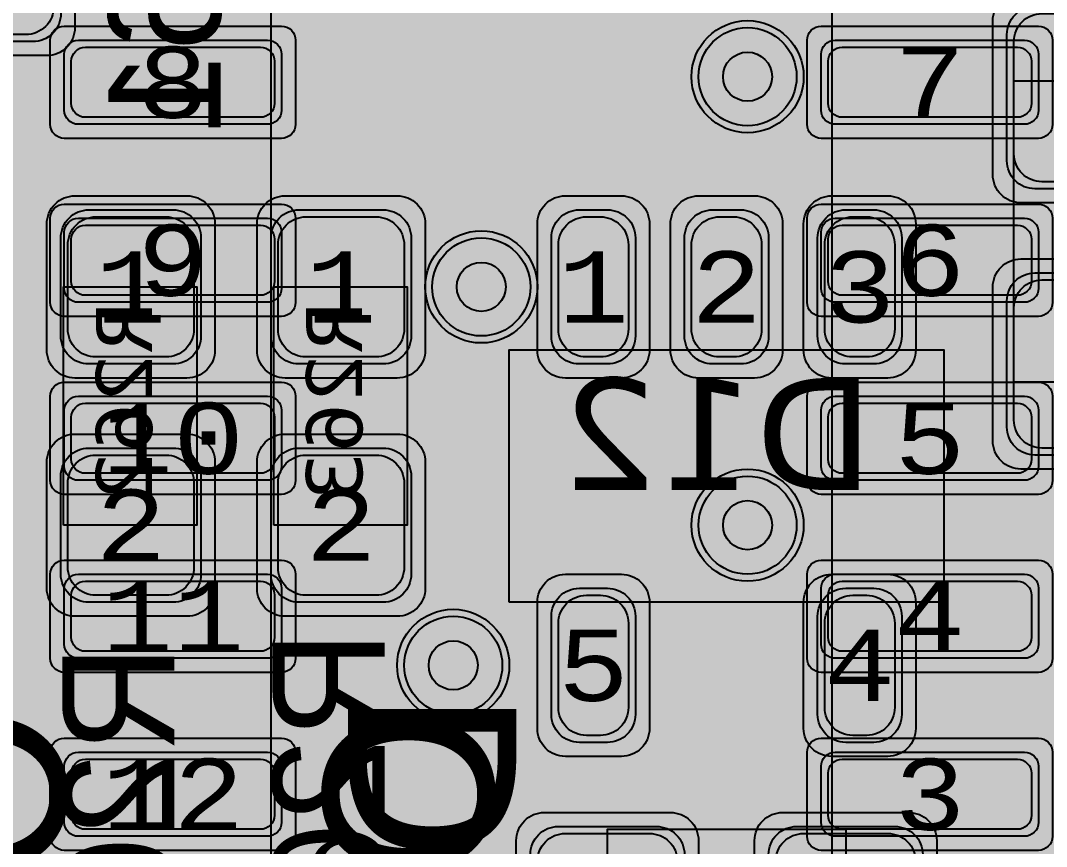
# Model space of a CAD drawing. Extents: x -28 to 199, y -61 to 255.
# Drawn here: x 132.71 to 140.03, y 80.61 to 86.5 of the extents above; entities that cross this region are included whole.
import ezdxf
from ezdxf.enums import TextEntityAlignment as Align

# ---------------------------------------------------------------- set-up
doc = ezdxf.new("R2010")
doc.units = 0
doc.header["$MEASUREMENT"] = 0
for name, color, linetype in [('ASSEMBLY_OUTLINES_BTM', 191, 'CONTINUOUS'), ('ASSEMBLY_OUTLINES_TOP', 102, 'CONTINUOUS'), ('ASSEMBLY_PART_NUMBERS_BTM', 191, 'CONTINUOUS'), ('ASSEMBLY_PART_NUMBERS_TOP', 102, 'CONTINUOUS'), ('ASSEMBLY_REF_DES_BTM', 191, 'CONTINUOUS'), ('ASSEMBLY_REF_DES_TOP', 102, 'CONTINUOUS'), ('DRILL_DRAWING', 21, 'CONTINUOUS'), ('GENERATED_SILKSCREEN_BTM', 255, 'CONTINUOUS'), ('GENERATED_SILKSCREEN_TOP', 140, 'CONTINUOUS'), ('PART_PADS_SMD_BTM', 10, 'CONTINUOUS'), ('PART_PADS_SMD_TOP', 150, 'CONTINUOUS'), ('PIN_NUMBERS_BTM', 8, 'CONTINUOUS'), ('PIN_NUMBERS_TOP', 8, 'CONTINUOUS'), ('PLACEMENT_OUTLINES_BTM', 222, 'CONTINUOUS'), ('PLACEMENT_OUTLINES_TOP', 130, 'CONTINUOUS'), ('PLANE_SHAPES_LAYER_2', 230, 'CONTINUOUS'), ('PLANE_SHAPES_LAYER_3', 81, 'CONTINUOUS'), ('SILKSCREEN_OUTLINES_BTM', 211, 'CONTINUOUS'), ('SILKSCREEN_OUTLINES_TOP', 150, 'CONTINUOUS'), ('SILKSCREEN_REF_DES_BTM', 211, 'CONTINUOUS'), ('SOLDERMASK_PADS_BTM', 12, 'CONTINUOUS'), ('SOLDERMASK_PADS_TOP', 180, 'CONTINUOUS'), ('SOLDERPASTE_PADS_BTM', 12, 'CONTINUOUS'), ('SOLDERPASTE_PADS_TOP', 180, 'CONTINUOUS'), ('TRACES_LAYER_3', 81, 'CONTINUOUS'), ('TRACES_LAYER_BOTTOM', 10, 'CONTINUOUS'), ('TRACES_LAYER_TOP', 150, 'CONTINUOUS'), ('VIA_HOLES_LAYER_2', 30, 'CONTINUOUS'), ('VIA_HOLES_LAYER_3', 30, 'CONTINUOUS'), ('VIA_HOLES_LAYER_BOTTOM', 30, 'CONTINUOUS'), ('VIA_HOLES_LAYER_TOP', 30, 'CONTINUOUS'), ('VIA_PADS_LAYER_2', 230, 'CONTINUOUS'), ('VIA_PADS_LAYER_3', 81, 'CONTINUOUS'), ('VIA_PADS_LAYER_BOTTOM', 10, 'CONTINUOUS'), ('VIA_PADS_LAYER_TOP', 150, 'CONTINUOUS')]:
    doc.layers.add(name, color=color, linetype=linetype)
doc.styles.add('COURIER_NEW', font='COUR.TTF')
doc.styles.add('VERDANA', font='verdana.TTF')
doc.styles.add('VERIBEST_GERBER_0', font='txt')

msp = doc.modelspace()

# ---------------------------------------------------------------- hatches: boundary and pattern name
at = {"layer": 'PLANE_SHAPES_LAYER_2'}
h = msp.add_hatch(color=256, dxfattribs=at)
h.paths.add_polyline_path([(169.5, 129.25), (149.5, 129.25), (142.25, 122), (142.25, 90.5), (147.5, 90.5), (147.5, 80), (154, 80), (154, 69.25), (131.75, 69.25), (131.75, 73.25), (121.25, 73.25), (121.25, 81), (110.5, 81), (110.5, 125.75), (106.5, 125.75), (106.5, 128.75), (93.5, 128.75), (93.5, 120.25), (91.75, 120.25), (91.75, 121.5), (80, 121.5), (80, 118.25), (73.25, 118.25), (73.25, 124.5), (67.5, 124.5), (67.5, 128), (57.75, 128), (57.75, 120.25), (55.25, 120.25), (55.25, 121.5), (47.5, 121.5), (47.5, 119), (35, 119), (35, 134.75), (32.75, 134.75), (32.75, 159.75), (29.25, 159.75), (29.25, 175.25), (22.5, 175.25), (22.5, 195.25), (17.25, 195.25), (17.25, 198), (22.5, 198), (22.5, 216.5), (40.25, 216.5), (40.25, 235.5), (54.5, 235.5), (54.5, 254), (87.25, 254), (87.25, 236.25), (86.25, 236.25), (86.25, 228.75), (81, 228.75), (81, 218.75), (95.25, 218.75), (95.25, 194.5), (87, 194.5), (87, 172), (131.1, 172), (131.1, 208.75), (115.5, 208.75), (115.5, 213.75), (106.75, 213.75), (106.75, 218.75), (110.25, 222.25), (110.25, 226.25), (142.5, 226.25), (142.5, 221.5), (160.5, 221.5), (160.5, 240.75), (169.5, 240.75)])
h.paths.add_polyline_path([(35.5, 149.5), (41.75, 149.5), (41.75, 152), (39.25, 152), (39.25, 154), (37.75, 154), (37.75, 152), (35.5, 152)], flags=16)
h.paths.add_polyline_path([(37.5, 125.75), (37.5, 128.75), (42.75, 128.75), (42.75, 125.75)], flags=16)
h.paths.add_polyline_path([(52, 127.75), (52, 130.75), (54.25, 130.75), (54.25, 127.75)], flags=16)
h.paths.add_polyline_path([(50.75, 219.5), (50.75, 226.5), (71.75, 226.5), (71.75, 219.5)], flags=16)
h.paths.add_polyline_path([(66.5, 150.75), (66.5, 177.5), (72.25, 177.5), (72.25, 150.75)], flags=16)
h.paths.add_polyline_path([(47.25, 185.25), (73, 185.25), (73, 188.25), (70.25, 188.25), (70.25, 191), (47.25, 191)], flags=16)
h.paths.add_polyline_path([(84.5, 208), (84.5, 212.75), (85, 212.75), (85, 208)], flags=16)
h.paths.add_polyline_path([(61.5, 137.25), (87.75, 137.25), (87.75, 140.5), (84.75, 140.5), (84.75, 143), (61.5, 143)], flags=16)
h.paths.add_polyline_path([(88.75, 127), (88.75, 130), (91, 130), (91, 127)], flags=16)
h.paths.add_polyline_path([(85.5, 130.25), (85.5, 132.5), (91, 132.5), (91, 130.25)], flags=16)
h.paths.add_polyline_path([(108.75, 142.25), (135.75, 142.25), (135.75, 145.75), (132.25, 145.75), (132.25, 149), (108.75, 149)], flags=16)
h.paths.add_polyline_path([(114.25, 126.75), (140.75, 126.75), (140.75, 129.75), (137.25, 129.75), (137.25, 133), (114.25, 133)], flags=16)
h.paths.add_polyline_path([(155.25, 180.25), (166.25, 180.25), (166.25, 186.25), (152.25, 186.25), (152.25, 183), (155.25, 183)], flags=16)
at = {"layer": 'PLANE_SHAPES_LAYER_3'}
h = msp.add_hatch(color=256, dxfattribs=at)
h.paths.add_polyline_path([(169.5, 129.25), (149.5, 129.25), (142.25, 122), (142.25, 90.5), (147.5, 90.5), (147.5, 80), (154, 80), (154, 69.25), (131.75, 69.25), (131.75, 73.25), (121.25, 73.25), (121.25, 81), (110.5, 81), (110.5, 125.75), (106.5, 125.75), (106.5, 128.75), (93.5, 128.75), (93.5, 120.25), (91.75, 120.25), (91.75, 121.5), (80, 121.5), (80, 118.25), (73.25, 118.25), (73.25, 124.5), (67.5, 124.5), (67.5, 127.75), (58.25, 127.75), (58.25, 130.25), (88.75, 130.25), (88.75, 127), (91, 127), (91, 132.5), (55, 132.5), (55, 131.25), (52, 131.25), (52, 127.75), (55, 127.75), (55, 127.25), (57.75, 127.25), (57.75, 120.25), (55.25, 120.25), (55.25, 121.5), (47.5, 121.5), (47.5, 119), (35, 119), (35, 134.75), (32.75, 134.75), (32.75, 159.75), (29.25, 159.75), (29.25, 175.25), (22.5, 175.25), (22.5, 195.25), (17.25, 195.25), (17.25, 198), (22.5, 198), (22.5, 216.5), (40.25, 216.5), (40.25, 235.5), (54.5, 235.5), (54.5, 254), (87.25, 254), (87.25, 236.25), (86.25, 236.25), (86.25, 228.75), (81, 228.75), (81, 218.75), (95.25, 218.75), (95.25, 194.5), (87, 194.5), (87, 172), (131.1, 172), (131.1, 208.75), (115.5, 208.75), (115.5, 213.75), (106.75, 213.75), (106.75, 218.75), (110.25, 222.25), (110.25, 226.25), (142.5, 226.25), (142.5, 221.5), (160.5, 221.5), (160.5, 240.75), (169.5, 240.75)])
h.paths.add_polyline_path([(35.5, 149.5), (41.75, 149.5), (41.75, 152), (39.25, 152), (39.25, 154), (37.75, 154), (37.75, 152), (35.5, 152)], flags=16)
h.paths.add_polyline_path([(37.5, 125.75), (37.5, 128.75), (42.75, 128.75), (42.75, 125.75)], flags=16)
h.paths.add_polyline_path([(50.75, 219.5), (50.75, 226.5), (71.75, 226.5), (71.75, 219.5)], flags=16)
h.paths.add_polyline_path([(66.5, 150.75), (66.5, 177.5), (72.25, 177.5), (72.25, 150.75)], flags=16)
h.paths.add_polyline_path([(47.25, 185.25), (73, 185.25), (73, 188.25), (70.25, 188.25), (70.25, 191), (47.25, 191)], flags=16)
h.paths.add_polyline_path([(84.5, 208), (84.5, 212.75), (85, 212.75), (85, 208)], flags=16)
h.paths.add_polyline_path([(61.5, 137.25), (87.75, 137.25), (87.75, 140.5), (84.75, 140.5), (84.75, 143), (61.5, 143)], flags=16)
h.paths.add_polyline_path([(108.75, 142.25), (135.75, 142.25), (135.75, 145.75), (132.25, 145.75), (132.25, 149), (108.75, 149)], flags=16)
h.paths.add_polyline_path([(114.25, 126.75), (140.75, 126.75), (140.75, 129.75), (137.25, 129.75), (137.25, 133), (114.25, 133)], flags=16)
h.paths.add_polyline_path([(155.25, 180.25), (166.25, 180.25), (166.25, 186.25), (152.25, 186.25), (152.25, 183), (155.25, 183)], flags=16)
at = {"layer": 'VIA_HOLES_LAYER_2'}
h = msp.add_hatch(color=256, dxfattribs=at)
edge = h.paths.add_edge_path()
edge.add_arc((137.9, 86.1), 0.175, 0, 360)
h = msp.add_hatch(color=256, dxfattribs=at)
edge = h.paths.add_edge_path()
edge.add_arc((136, 84.6), 0.175, 0, 360)
h = msp.add_hatch(color=256, dxfattribs=at)
edge = h.paths.add_edge_path()
edge.add_arc((137.9, 82.9), 0.175, 0, 360)
h = msp.add_hatch(color=256, dxfattribs=at)
edge = h.paths.add_edge_path()
edge.add_arc((135.8, 81.9), 0.175, 0, 360)
at = {"layer": 'VIA_HOLES_LAYER_3'}
h = msp.add_hatch(color=256, dxfattribs=at)
edge = h.paths.add_edge_path()
edge.add_arc((137.9, 86.1), 0.175, 0, 360)
h = msp.add_hatch(color=256, dxfattribs=at)
edge = h.paths.add_edge_path()
edge.add_arc((136, 84.6), 0.175, 0, 360)
h = msp.add_hatch(color=256, dxfattribs=at)
edge = h.paths.add_edge_path()
edge.add_arc((137.9, 82.9), 0.175, 0, 360)
h = msp.add_hatch(color=256, dxfattribs=at)
edge = h.paths.add_edge_path()
edge.add_arc((135.8, 81.9), 0.175, 0, 360)
at = {"layer": 'VIA_HOLES_LAYER_BOTTOM'}
h = msp.add_hatch(color=256, dxfattribs=at)
edge = h.paths.add_edge_path()
edge.add_arc((137.9, 86.1), 0.175, 0, 360)
h = msp.add_hatch(color=256, dxfattribs=at)
edge = h.paths.add_edge_path()
edge.add_arc((136, 84.6), 0.175, 0, 360)
h = msp.add_hatch(color=256, dxfattribs=at)
edge = h.paths.add_edge_path()
edge.add_arc((137.9, 82.9), 0.175, 0, 360)
h = msp.add_hatch(color=256, dxfattribs=at)
edge = h.paths.add_edge_path()
edge.add_arc((135.8, 81.9), 0.175, 0, 360)
at = {"layer": 'VIA_HOLES_LAYER_TOP'}
h = msp.add_hatch(color=256, dxfattribs=at)
edge = h.paths.add_edge_path()
edge.add_arc((137.9, 86.1), 0.175, 0, 360)
h = msp.add_hatch(color=256, dxfattribs=at)
edge = h.paths.add_edge_path()
edge.add_arc((136, 84.6), 0.175, 0, 360)
h = msp.add_hatch(color=256, dxfattribs=at)
edge = h.paths.add_edge_path()
edge.add_arc((137.9, 82.9), 0.175, 0, 360)
h = msp.add_hatch(color=256, dxfattribs=at)
edge = h.paths.add_edge_path()
edge.add_arc((135.8, 81.9), 0.175, 0, 360)

# ---------------------------------------------------------------- linework, layer by layer
at = {"layer": 'ASSEMBLY_OUTLINES_BTM'}
for points in [[(139.8, 83.92), (139.8, 86.07), (141.2, 86.07), (141.2, 83.92)], [(133.02, 82.9), (133.02, 84.6), (133.97, 84.6), (133.97, 82.9)], [(134.52, 82.9), (134.52, 84.6), (135.47, 84.6), (135.47, 82.9)], [(136.9, 79.78), (136.9, 80.73), (138.6, 80.73), (138.6, 79.78)]]:
    msp.add_lwpolyline(points, close=True, dxfattribs=at)
at = {"layer": 'ASSEMBLY_OUTLINES_BTM', "const_width": 0.1}
msp.add_lwpolyline([(136.2, 82.35), (136.2, 84.15), (139.3, 84.15), (139.3, 82.35)], close=True, dxfattribs=at)
at = {"layer": 'ASSEMBLY_OUTLINES_TOP', "const_width": 0.2}
msp.add_lwpolyline([(134.5, 77.875), (134.5, 86.625), (138.5, 86.625), (138.5, 77.875)], close=True, dxfattribs=at)
at = {"layer": 'GENERATED_SILKSCREEN_BTM', "const_width": 0.15}
for points in [[(133.7992, 86.7532), (134.0032, 86.7532), (134.104, 86.63), (134.104, 86.3716), (134.0032, 86.2468), (133.7992, 86.2468), (133.6976, 86.3716), (133.6976, 86.63), (133.7992, 86.7532)], [(133.3368, 86.6348), (133.3368, 86.3652), (133.3376, 86.362), (133.3376, 86.3612), (133.3384, 86.3604), (133.3392, 86.358), (133.34, 86.3548)], [(133.34, 86.3548), (133.4496, 86.2204), (133.4536, 86.2164), (133.46, 86.2156), (133.464, 86.2164), (133.4688, 86.218), (133.472, 86.2204), (133.4752, 86.2244), (133.4776, 86.2284), (133.4784, 86.2324), (133.4784, 86.2364), (133.476, 86.2396), (133.3696, 86.3708), (133.3696, 86.63)], [(133.6656, 86.6348), (133.6656, 86.3652), (133.6664, 86.362), (133.6672, 86.3612), (133.6672, 86.3604), (133.668, 86.358), (133.6688, 86.3548), (133.7776, 86.2204), (133.78, 86.2196), (133.7808, 86.218), (133.7816, 86.2172), (133.7832, 86.2172), (133.7888, 86.2156), (133.7912, 86.2148), (134.0112, 86.2148), (134.0152, 86.2156), (134.0184, 86.2172), (134.0216, 86.218), (134.024, 86.2204), (134.1336, 86.3548), (134.1352, 86.3588), (134.136, 86.3596), (134.136, 86.3612), (134.1368, 86.3628), (134.1368, 86.3636), (134.1368, 86.3652), (134.1368, 86.6348)], [(134.104, 85.9148), (134.1056, 85.9212), (134.1088, 85.9244), (134.1144, 85.9268), (134.1208, 85.9276), (134.1264, 85.9268), (134.132, 85.9244), (134.136, 85.9212), (134.1368, 85.9148), (134.1368, 85.6028), (134.136, 85.5972), (134.132, 85.5924), (134.1264, 85.59), (134.1208, 85.5892), (134.1144, 85.59), (134.1088, 85.5924), (134.1056, 85.5972), (134.104, 85.6028), (134.104, 85.7436), (133.3528, 85.7436), (133.3472, 85.7444), (133.3432, 85.7468), (133.3408, 85.7508), (133.34, 85.7564), (133.3392, 85.7604), (133.3392, 85.7644), (133.3408, 85.7676), (133.344, 85.7708), (133.5632, 85.9268), (133.5688, 85.9292), (133.5744, 85.9292), (133.5792, 85.9268), (133.5832, 85.9228), (133.5864, 85.918), (133.588, 85.9124), (133.588, 85.9092), (133.5864, 85.9068), (133.5848, 85.9044), (133.5824, 85.9028), (133.4032, 85.7748), (134.104, 85.7748), (134.104, 85.9148)], [(134.8108, 81.4756), (134.8092, 81.4732), (134.8052, 81.4724), (134.8012, 81.47), (134.7972, 81.47), (134.6324, 81.47), (134.6284, 81.47), (134.626, 81.4724), (134.6236, 81.4724), (134.6228, 81.4732), (134.622, 81.474), (134.6196, 81.4756), (134.51, 81.6116), (134.5084, 81.6156), (134.5076, 81.618), (134.5068, 81.622), (134.5068, 82.0252), (134.5084, 82.0324), (134.5124, 82.0364), (134.5172, 82.0412), (134.5228, 82.0428), (135.2908, 82.0428), (135.2972, 82.0412), (135.3012, 82.0372), (135.3036, 82.0324), (135.3044, 82.0268), (135.3036, 82.0204), (135.3012, 82.0148), (135.2972, 82.0108), (135.2908, 82.0092), (134.9228, 82.0092), (134.9228, 81.6332), (135.2956, 81.502), (135.3012, 81.4988), (135.3044, 81.4932), (135.3052, 81.4868), (135.3036, 81.482), (135.3012, 81.4772), (135.2964, 81.4732), (135.2916, 81.4708), (135.2852, 81.4724), (134.9124, 81.6036), (134.8108, 81.4756)], [(134.5396, 82.0092), (134.5396, 81.626), (134.6404, 81.502), (134.7892, 81.502), (134.8908, 81.626), (134.8908, 82.0092), (134.5396, 82.0092)], [(140.1996, 82.0344), (140.09, 81.9), (140.0892, 81.8976), (140.0884, 81.8952), (140.0876, 81.8944), (140.0868, 81.8912), (140.0868, 81.6216), (140.0876, 81.6176), (140.0884, 81.616), (140.0892, 81.6136), (140.09, 81.6112), (140.1996, 81.476)], [(133.3108, 81.3756), (133.3092, 81.3732), (133.3052, 81.3724), (133.3012, 81.37), (133.2972, 81.37), (133.1324, 81.37), (133.1284, 81.37), (133.126, 81.3724), (133.1236, 81.3724), (133.1228, 81.3732), (133.122, 81.374), (133.1196, 81.3756), (133.01, 81.5116), (133.0084, 81.5156), (133.0076, 81.518), (133.0068, 81.522), (133.0068, 81.9252), (133.0084, 81.9324), (133.0124, 81.9364), (133.0172, 81.9412), (133.0228, 81.9428), (133.7908, 81.9428), (133.7972, 81.9412), (133.8012, 81.9372), (133.8036, 81.9324), (133.8044, 81.9268), (133.8036, 81.9204), (133.8012, 81.9148), (133.7972, 81.9108), (133.7908, 81.9092), (133.4228, 81.9092), (133.4228, 81.5332), (133.7956, 81.402), (133.8012, 81.3988), (133.8044, 81.3932), (133.8052, 81.3868), (133.8036, 81.382), (133.8012, 81.3772), (133.7964, 81.3732), (133.7916, 81.3708), (133.7852, 81.3724), (133.4124, 81.5036), (133.3108, 81.3756)], [(133.0396, 81.9092), (133.0396, 81.526), (133.1404, 81.402), (133.2892, 81.402), (133.3908, 81.526), (133.3908, 81.9092), (133.0396, 81.9092)], [(134.51, 80.8548), (134.6196, 80.7204), (134.6236, 80.718), (134.6268, 80.7172), (134.6292, 80.7156), (134.6324, 80.7148), (134.742, 80.7148), (134.7444, 80.7156), (134.75, 80.7172), (134.754, 80.718), (134.7556, 80.7204), (135.1884, 81.2532), (135.274, 81.2532), (135.274, 80.7308), (135.2756, 80.7252), (135.2788, 80.7204), (135.2844, 80.718), (135.2908, 80.7172), (135.2964, 80.718), (135.302, 80.7204), (135.3052, 80.7252), (135.3068, 80.7308), (135.3068, 81.27), (135.3052, 81.2764), (135.3012, 81.2804), (135.2972, 81.2844), (135.2908, 81.286), (135.1812, 81.286), (135.1788, 81.2852), (135.1732, 81.2836), (135.1708, 81.282), (135.1692, 81.2804), (135.1676, 81.2788), (134.734, 80.7468), (134.6404, 80.7468), (134.5396, 80.8716), (134.5396, 81.13), (134.646, 81.2604), (134.6476, 81.266), (134.6468, 81.2708), (134.6444, 81.2764), (134.6396, 81.2796), (134.6348, 81.2828), (134.6292, 81.2836), (134.6236, 81.2828), (134.6196, 81.2788), (134.51, 81.1444), (134.5092, 81.1412), (134.5084, 81.1388), (134.5076, 81.138), (134.5068, 81.1348), (134.5068, 80.8652), (134.5076, 80.862), (134.5076, 80.8612), (134.5084, 80.8604), (134.5092, 80.858), (134.51, 80.8548)], [(133.01, 80.7548), (133.1196, 80.6204), (133.1236, 80.618), (133.1268, 80.6172), (133.1292, 80.6156), (133.1324, 80.6148), (133.242, 80.6148), (133.2444, 80.6156), (133.25, 80.6172), (133.254, 80.618), (133.2556, 80.6204), (133.6884, 81.1532), (133.774, 81.1532), (133.774, 80.6308), (133.7756, 80.6252), (133.7788, 80.6204), (133.7844, 80.618), (133.7908, 80.6172), (133.7964, 80.618), (133.802, 80.6204), (133.8052, 80.6252), (133.8068, 80.6308), (133.8068, 81.17), (133.8052, 81.1764), (133.8012, 81.1804), (133.7972, 81.1844), (133.7908, 81.186), (133.6812, 81.186), (133.6788, 81.1852), (133.6732, 81.1836), (133.6708, 81.182), (133.6692, 81.1804), (133.6676, 81.1788), (133.234, 80.6468), (133.1404, 80.6468), (133.0396, 80.7716), (133.0396, 81.03), (133.146, 81.1604), (133.1476, 81.166), (133.1468, 81.1708), (133.1444, 81.1764), (133.1396, 81.1796), (133.1348, 81.1828), (133.1292, 81.1836), (133.1236, 81.1828), (133.1196, 81.1788), (133.01, 81.0444), (133.0092, 81.0412), (133.0084, 81.0388), (133.0076, 81.038), (133.0068, 81.0348), (133.0068, 80.7652), (133.0076, 80.762), (133.0076, 80.7612), (133.0084, 80.7604), (133.0092, 80.758), (133.01, 80.7548)], [(140.854, 81.0008), (140.1028, 81.0008), (140.0972, 81.0016), (140.0932, 81.004), (140.0908, 81.008), (140.09, 81.0136), (140.0892, 81.0176), (140.0892, 81.0216), (140.0908, 81.0248), (140.094, 81.028), (140.3132, 81.184)], [(140.3324, 81.16), (140.1532, 81.032), (140.854, 81.032)]]:
    msp.add_lwpolyline(points, dxfattribs=at)
for points in [[(139.800005, 84.730492, 1.10969e-05), (139.799995, 84.730485), (139.799995, 85.269515, 1.10969e-05), (139.800005, 85.269508), (139.800005, 84.730492)], [(136.443828, 84.149995), (136.200005, 84.149995), (136.200005, 82.350005), (136.443828, 82.350005, 9.7912e-06), (136.443824, 82.349995), (136.2, 82.349995, -0.4142135624), (136.199995, 82.35), (136.199995, 84.15, -0.4142135624), (136.2, 84.150005), (136.443824, 84.150005, 9.7912e-06), (136.443828, 84.149995)], [(137.393828, 84.149995), (137.156172, 84.149995, 9.7912e-06), (137.156176, 84.150005), (137.393824, 84.150005, 9.7912e-06), (137.393828, 84.149995)], [(138.343828, 84.149995), (138.106172, 84.149995, 9.7912e-06), (138.106176, 84.150005), (138.343824, 84.150005, 9.7912e-06), (138.343828, 84.149995)], [(139.300005, 82.35, -0.4142135624), (139.3, 82.349995), (139.056176, 82.349995, 9.7912e-06), (139.056172, 82.350005), (139.299995, 82.350005), (139.299995, 84.149995), (139.056172, 84.149995, 9.7912e-06), (139.056176, 84.150005), (139.3, 84.150005, -0.4142135624), (139.300005, 84.15), (139.300005, 82.35)], [(133.020005, 83.457911, 1.22306e-05), (133.019995, 83.457902), (133.019995, 84.042098, 1.22306e-05), (133.020005, 84.042089), (133.020005, 83.457911)], [(133.970005, 83.466156, 1.1642e-05), (133.969995, 83.466164), (133.969995, 84.033836, 1.1642e-05), (133.970005, 84.033844), (133.970005, 83.466156)], [(134.520005, 83.457911, 1.22306e-05), (134.519995, 83.457902), (134.519995, 84.042098, 1.22306e-05), (134.520005, 84.042089), (134.520005, 83.457911)], [(135.470005, 83.466156, 1.1642e-05), (135.469995, 83.466164), (135.469995, 84.033836, 1.1642e-05), (135.470005, 84.033844), (135.470005, 83.466156)], [(138.343828, 82.350005, 9.7912e-06), (138.343824, 82.349995), (137.156176, 82.349995, 9.7912e-06), (137.156172, 82.350005), (138.343828, 82.350005)], [(138.042098, 80.730005, 1.22306e-05), (138.042089, 80.729995), (137.457911, 80.729995, 1.22306e-05), (137.457902, 80.730005), (138.042098, 80.730005)]]:
    msp.add_lwpolyline(points, format="xyb", dxfattribs=at)
at = {"layer": 'GENERATED_SILKSCREEN_TOP', "const_width": 0.15}
for points in [[(134.500009, 86.624995), (134.500005, 86.624995), (134.500005, 86.433204, 1.45686e-05), (134.499995, 86.433206), (134.499995, 86.625, -0.1119910928), (134.499996, 86.625002, 8.6852e-06), (134.500009, 86.624995)], [(138.500005, 86.433206, 1.45686e-05), (138.499995, 86.433204), (138.499995, 86.624995), (134.899991, 86.624995, 1.21125e-05), (134.900009, 86.625005), (138.5, 86.625005, -0.4142135624), (138.500005, 86.625), (138.500005, 86.433206)], [(134.500005, 85.163204, 1.45686e-05), (134.499995, 85.163206), (134.499995, 85.686794, 1.45686e-05), (134.500005, 85.686796), (134.500005, 85.163204)], [(138.500005, 85.163206, 1.45686e-05), (138.499995, 85.163204), (138.499995, 85.686796, 1.45686e-05), (138.500005, 85.686794), (138.500005, 85.163206)], [(134.500005, 83.893204, 1.45686e-05), (134.499995, 83.893206), (134.499995, 84.416794, 1.45686e-05), (134.500005, 84.416796), (134.500005, 83.893204)], [(138.500005, 83.893206, 1.45686e-05), (138.499995, 83.893204), (138.499995, 84.416796, 1.45686e-05), (138.500005, 84.416794), (138.500005, 83.893206)], [(134.500005, 82.623204, 1.45686e-05), (134.499995, 82.623206), (134.499995, 83.146794, 1.45686e-05), (134.500005, 83.146796), (134.500005, 82.623204)], [(138.500005, 82.623206, 1.45686e-05), (138.499995, 82.623204), (138.499995, 83.146796, 1.45686e-05), (138.500005, 83.146794), (138.500005, 82.623206)], [(134.500005, 81.353204, 1.45686e-05), (134.499995, 81.353206), (134.499995, 81.876794, 1.45686e-05), (134.500005, 81.876796), (134.500005, 81.353204)], [(138.500005, 81.353206, 1.45686e-05), (138.499995, 81.353204), (138.499995, 81.876796, 1.45686e-05), (138.500005, 81.876794), (138.500005, 81.353206)], [(134.500005, 80.083204, 1.45686e-05), (134.499995, 80.083206), (134.499995, 80.606794, 1.45686e-05), (134.500005, 80.606796), (134.500005, 80.083204)], [(138.500005, 80.083206, 1.45686e-05), (138.499995, 80.083204), (138.499995, 80.606796, 1.45686e-05), (138.500005, 80.606794), (138.500005, 80.083206)]]:
    msp.add_lwpolyline(points, format="xyb", dxfattribs=at)
at = {"layer": 'PART_PADS_SMD_BTM'}
for points in [[(132.2, 86.35, -0.4142135624), (132, 86.55), (132, 87.25, -0.4142135624), (132.2, 87.45), (132.8, 87.45, -0.4142135624), (133, 87.25), (133, 86.55, -0.4142135624), (132.8, 86.35)], [(139.75, 86.4, -0.4142135624), (139.95, 86.6), (141.05, 86.6, -0.4142135624), (141.25, 86.4), (141.25, 85.5, -0.4142135624), (141.05, 85.3), (139.95, 85.3, -0.4142135624), (139.75, 85.5)], [(133.8, 85.15, -0.4142135624), (134, 84.95), (134, 84.25, -0.4142135624), (133.8, 84.05), (133.2, 84.05, -0.4142135624), (133, 84.25), (133, 84.95, -0.4142135624), (133.2, 85.15)], [(135.3, 85.15, -0.4142135624), (135.5, 84.95), (135.5, 84.25, -0.4142135624), (135.3, 84.05), (134.7, 84.05, -0.4142135624), (134.5, 84.25), (134.5, 84.95, -0.4142135624), (134.7, 85.15)], [(136.9, 85.15, -0.4142135624), (137.1, 84.95), (137.1, 84.25, -0.4142135624), (136.9, 84.05), (136.7, 84.05, -0.4142135624), (136.5, 84.25), (136.5, 84.95, -0.4142135624), (136.7, 85.15)], [(137.85, 85.15, -0.4142135624), (138.05, 84.95), (138.05, 84.25, -0.4142135624), (137.85, 84.05), (137.65, 84.05, -0.4142135624), (137.45, 84.25), (137.45, 84.95, -0.4142135624), (137.65, 85.15)], [(138.8, 85.15, -0.4142135624), (139, 84.95), (139, 84.25, -0.4142135624), (138.8, 84.05), (138.6, 84.05, -0.4142135624), (138.4, 84.25), (138.4, 84.95, -0.4142135624), (138.6, 85.15)], [(139.75, 84.5, -0.4142135624), (139.95, 84.7), (141.05, 84.7, -0.4142135624), (141.25, 84.5), (141.25, 83.6, -0.4142135624), (141.05, 83.4), (139.95, 83.4, -0.4142135624), (139.75, 83.6)], [(133.8, 83.45, -0.4142135624), (134, 83.25), (134, 82.55, -0.4142135624), (133.8, 82.35), (133.2, 82.35, -0.4142135624), (133, 82.55), (133, 83.25, -0.4142135624), (133.2, 83.45)], [(135.3, 83.45, -0.4142135624), (135.5, 83.25), (135.5, 82.55, -0.4142135624), (135.3, 82.35), (134.7, 82.35, -0.4142135624), (134.5, 82.55), (134.5, 83.25, -0.4142135624), (134.7, 83.45)], [(136.9, 82.45, -0.4142135624), (137.1, 82.25), (137.1, 81.55, -0.4142135624), (136.9, 81.35), (136.7, 81.35, -0.4142135624), (136.5, 81.55), (136.5, 82.25, -0.4142135624), (136.7, 82.45)], [(138.8, 82.45, -0.4142135624), (139, 82.25), (139, 81.55, -0.4142135624), (138.8, 81.35), (138.6, 81.35, -0.4142135624), (138.4, 81.55), (138.4, 82.25, -0.4142135624), (138.6, 82.45)], [(137.45, 79.95, -0.4142135624), (137.25, 79.75), (136.55, 79.75, -0.4142135624), (136.35, 79.95), (136.35, 80.55, -0.4142135624), (136.55, 80.75), (137.25, 80.75, -0.4142135624), (137.45, 80.55)], [(139.15, 79.95, -0.4142135624), (138.95, 79.75), (138.25, 79.75, -0.4142135624), (138.05, 79.95), (138.05, 80.55, -0.4142135624), (138.25, 80.75), (138.95, 80.75, -0.4142135624), (139.15, 80.55)]]:
    msp.add_lwpolyline(points, format="xyb", close=True, dxfattribs=at)
at = {"layer": 'PART_PADS_SMD_TOP'}
for points in [[(134.575, 85.86, -0.4142135624), (134.475, 85.76), (133.125, 85.76, -0.4142135624), (133.025, 85.86), (133.025, 86.26, -0.4142135624), (133.125, 86.36), (134.475, 86.36, -0.4142135624), (134.575, 86.26)], [(139.975, 85.86, -0.4142135624), (139.875, 85.76), (138.525, 85.76, -0.4142135624), (138.425, 85.86), (138.425, 86.26, -0.4142135624), (138.525, 86.36), (139.875, 86.36, -0.4142135624), (139.975, 86.26)], [(134.575, 84.59, -0.4142135624), (134.475, 84.49), (133.125, 84.49, -0.4142135624), (133.025, 84.59), (133.025, 84.99, -0.4142135624), (133.125, 85.09), (134.475, 85.09, -0.4142135624), (134.575, 84.99)], [(139.975, 84.59, -0.4142135624), (139.875, 84.49), (138.525, 84.49, -0.4142135624), (138.425, 84.59), (138.425, 84.99, -0.4142135624), (138.525, 85.09), (139.875, 85.09, -0.4142135624), (139.975, 84.99)], [(134.575, 83.32, -0.4142135624), (134.475, 83.22), (133.125, 83.22, -0.4142135624), (133.025, 83.32), (133.025, 83.72, -0.4142135624), (133.125, 83.82), (134.475, 83.82, -0.4142135624), (134.575, 83.72)], [(139.975, 83.32, -0.4142135624), (139.875, 83.22), (138.525, 83.22, -0.4142135624), (138.425, 83.32), (138.425, 83.72, -0.4142135624), (138.525, 83.82), (139.875, 83.82, -0.4142135624), (139.975, 83.72)], [(134.575, 82.05, -0.4142135624), (134.475, 81.95), (133.125, 81.95, -0.4142135624), (133.025, 82.05), (133.025, 82.45, -0.4142135624), (133.125, 82.55), (134.475, 82.55, -0.4142135624), (134.575, 82.45)], [(139.975, 82.05, -0.4142135624), (139.875, 81.95), (138.525, 81.95, -0.4142135624), (138.425, 82.05), (138.425, 82.45, -0.4142135624), (138.525, 82.55), (139.875, 82.55, -0.4142135624), (139.975, 82.45)], [(134.575, 80.78, -0.4142135624), (134.475, 80.68), (133.125, 80.68, -0.4142135624), (133.025, 80.78), (133.025, 81.18, -0.4142135624), (133.125, 81.28), (134.475, 81.28, -0.4142135624), (134.575, 81.18)], [(139.975, 80.78, -0.4142135624), (139.875, 80.68), (138.525, 80.68, -0.4142135624), (138.425, 80.78), (138.425, 81.18, -0.4142135624), (138.525, 81.28), (139.875, 81.28, -0.4142135624), (139.975, 81.18)]]:
    msp.add_lwpolyline(points, format="xyb", close=True, dxfattribs=at)
at = {"layer": 'PLACEMENT_OUTLINES_BTM'}
for points in [[(139.8, 83.92), (139.8, 86.07), (141.2, 86.07), (141.2, 83.92)], [(133.02, 82.9), (133.02, 84.6), (133.97, 84.6), (133.97, 82.9)], [(134.52, 82.9), (134.52, 84.6), (135.47, 84.6), (135.47, 82.9)], [(136.2, 82.35), (136.2, 84.15), (139.3, 84.15), (139.3, 82.35)], [(136.9, 79.78), (136.9, 80.73), (138.6, 80.73), (138.6, 79.78)]]:
    msp.add_lwpolyline(points, close=True, dxfattribs=at)
at = {"layer": 'PLACEMENT_OUTLINES_TOP'}
msp.add_lwpolyline([(134.5, 77.875), (134.5, 86.625), (138.5, 86.625), (138.5, 77.875)], close=True, dxfattribs=at)
at = {"layer": 'SILKSCREEN_OUTLINES_BTM'}
for points in [[(139.8, 83.92), (139.8, 86.07), (141.2, 86.07), (141.2, 83.92)], [(133.02, 82.9), (133.02, 84.6), (133.97, 84.6), (133.97, 82.9)], [(134.52, 82.9), (134.52, 84.6), (135.47, 84.6), (135.47, 82.9)], [(136.2, 82.35), (136.2, 84.15), (139.3, 84.15), (139.3, 82.35)], [(136.9, 79.78), (136.9, 80.73), (138.6, 80.73), (138.6, 79.78)]]:
    msp.add_lwpolyline(points, close=True, dxfattribs=at)
at = {"layer": 'SILKSCREEN_OUTLINES_TOP'}
msp.add_lwpolyline([(134.5, 77.875), (134.5, 86.625), (138.5, 86.625), (138.5, 77.875)], close=True, dxfattribs=at)
msp.add_lwpolyline([(134.5, 77.875), (134.5, 86.625), (138.5, 86.625), (138.5, 77.875)], close=True, dxfattribs=at)
at = {"layer": 'SOLDERMASK_PADS_BTM'}
for points in [[(132.1, 86.25, -0.4142135624), (131.9, 86.45), (131.9, 87.35, -0.4142135624), (132.1, 87.55), (132.9, 87.55, -0.4142135624), (133.1, 87.35), (133.1, 86.45, -0.4142135624), (132.9, 86.25)], [(139.65, 86.5, -0.4142135624), (139.85, 86.7), (141.15, 86.7, -0.4142135624), (141.35, 86.5), (141.35, 85.4, -0.4142135624), (141.15, 85.2), (139.85, 85.2, -0.4142135624), (139.65, 85.4)], [(133.9, 85.25, -0.4142135624), (134.1, 85.05), (134.1, 84.15, -0.4142135624), (133.9, 83.95), (133.1, 83.95, -0.4142135624), (132.9, 84.15), (132.9, 85.05, -0.4142135624), (133.1, 85.25)], [(135.4, 85.25, -0.4142135624), (135.6, 85.05), (135.6, 84.15, -0.4142135624), (135.4, 83.95), (134.6, 83.95, -0.4142135624), (134.4, 84.15), (134.4, 85.05, -0.4142135624), (134.6, 85.25)], [(137, 85.25, -0.4142135624), (137.2, 85.05), (137.2, 84.15, -0.4142135624), (137, 83.95), (136.6, 83.95, -0.4142135624), (136.4, 84.15), (136.4, 85.05, -0.4142135624), (136.6, 85.25)], [(137.95, 85.25, -0.4142135624), (138.15, 85.05), (138.15, 84.15, -0.4142135624), (137.95, 83.95), (137.55, 83.95, -0.4142135624), (137.35, 84.15), (137.35, 85.05, -0.4142135624), (137.55, 85.25)], [(138.9, 85.25, -0.4142135624), (139.1, 85.05), (139.1, 84.15, -0.4142135624), (138.9, 83.95), (138.5, 83.95, -0.4142135624), (138.3, 84.15), (138.3, 85.05, -0.4142135624), (138.5, 85.25)], [(139.65, 84.6, -0.4142135624), (139.85, 84.8), (141.15, 84.8, -0.4142135624), (141.35, 84.6), (141.35, 83.5, -0.4142135624), (141.15, 83.3), (139.85, 83.3, -0.4142135624), (139.65, 83.5)], [(133.9, 83.55, -0.4142135624), (134.1, 83.35), (134.1, 82.45, -0.4142135624), (133.9, 82.25), (133.1, 82.25, -0.4142135624), (132.9, 82.45), (132.9, 83.35, -0.4142135624), (133.1, 83.55)], [(135.4, 83.55, -0.4142135624), (135.6, 83.35), (135.6, 82.45, -0.4142135624), (135.4, 82.25), (134.6, 82.25, -0.4142135624), (134.4, 82.45), (134.4, 83.35, -0.4142135624), (134.6, 83.55)], [(137, 82.55, -0.4142135624), (137.2, 82.35), (137.2, 81.45, -0.4142135624), (137, 81.25), (136.6, 81.25, -0.4142135624), (136.4, 81.45), (136.4, 82.35, -0.4142135624), (136.6, 82.55)], [(138.9, 82.55, -0.4142135624), (139.1, 82.35), (139.1, 81.45, -0.4142135624), (138.9, 81.25), (138.5, 81.25, -0.4142135624), (138.3, 81.45), (138.3, 82.35, -0.4142135624), (138.5, 82.55)], [(137.55, 79.85, -0.4142135624), (137.35, 79.65), (136.45, 79.65, -0.4142135624), (136.25, 79.85), (136.25, 80.65, -0.4142135624), (136.45, 80.85), (137.35, 80.85, -0.4142135624), (137.55, 80.65)], [(139.25, 79.85, -0.4142135624), (139.05, 79.65), (138.15, 79.65, -0.4142135624), (137.95, 79.85), (137.95, 80.65, -0.4142135624), (138.15, 80.85), (139.05, 80.85, -0.4142135624), (139.25, 80.65)]]:
    msp.add_lwpolyline(points, format="xyb", close=True, dxfattribs=at)
at = {"layer": 'SOLDERMASK_PADS_TOP'}
for points in [[(134.675, 85.76, -0.4142135624), (134.575, 85.66), (133.025, 85.66, -0.4142135624), (132.925, 85.76), (132.925, 86.36, -0.4142135624), (133.025, 86.46), (134.575, 86.46, -0.4142135624), (134.675, 86.36)], [(140.075, 85.76, -0.4142135624), (139.975, 85.66), (138.425, 85.66, -0.4142135624), (138.325, 85.76), (138.325, 86.36, -0.4142135624), (138.425, 86.46), (139.975, 86.46, -0.4142135624), (140.075, 86.36)], [(134.675, 84.49, -0.4142135624), (134.575, 84.39), (133.025, 84.39, -0.4142135624), (132.925, 84.49), (132.925, 85.09, -0.4142135624), (133.025, 85.19), (134.575, 85.19, -0.4142135624), (134.675, 85.09)], [(140.075, 84.49, -0.4142135624), (139.975, 84.39), (138.425, 84.39, -0.4142135624), (138.325, 84.49), (138.325, 85.09, -0.4142135624), (138.425, 85.19), (139.975, 85.19, -0.4142135624), (140.075, 85.09)], [(134.675, 83.22, -0.4142135624), (134.575, 83.12), (133.025, 83.12, -0.4142135624), (132.925, 83.22), (132.925, 83.82, -0.4142135624), (133.025, 83.92), (134.575, 83.92, -0.4142135624), (134.675, 83.82)], [(140.075, 83.22, -0.4142135624), (139.975, 83.12), (138.425, 83.12, -0.4142135624), (138.325, 83.22), (138.325, 83.82, -0.4142135624), (138.425, 83.92), (139.975, 83.92, -0.4142135624), (140.075, 83.82)], [(134.675, 81.95, -0.4142135624), (134.575, 81.85), (133.025, 81.85, -0.4142135624), (132.925, 81.95), (132.925, 82.55, -0.4142135624), (133.025, 82.65), (134.575, 82.65, -0.4142135624), (134.675, 82.55)], [(140.075, 81.95, -0.4142135624), (139.975, 81.85), (138.425, 81.85, -0.4142135624), (138.325, 81.95), (138.325, 82.55, -0.4142135624), (138.425, 82.65), (139.975, 82.65, -0.4142135624), (140.075, 82.55)], [(134.675, 80.68, -0.4142135624), (134.575, 80.58), (133.025, 80.58, -0.4142135624), (132.925, 80.68), (132.925, 81.28, -0.4142135624), (133.025, 81.38), (134.575, 81.38, -0.4142135624), (134.675, 81.28)], [(140.075, 80.68, -0.4142135624), (139.975, 80.58), (138.425, 80.58, -0.4142135624), (138.325, 80.68), (138.325, 81.28, -0.4142135624), (138.425, 81.38), (139.975, 81.38, -0.4142135624), (140.075, 81.28)]]:
    msp.add_lwpolyline(points, format="xyb", close=True, dxfattribs=at)
at = {"layer": 'SOLDERPASTE_PADS_BTM'}
for points in [[(132.25, 86.4, -0.4142135624), (132.05, 86.6), (132.05, 87.2, -0.4142135624), (132.25, 87.4), (132.75, 87.4, -0.4142135624), (132.95, 87.2), (132.95, 86.6, -0.4142135624), (132.75, 86.4)], [(139.8, 86.35, -0.4142135624), (140, 86.55), (141, 86.55, -0.4142135624), (141.2, 86.35), (141.2, 85.55, -0.4142135624), (141, 85.35), (140, 85.35, -0.4142135624), (139.8, 85.55)], [(133.75, 85.1, -0.4142135624), (133.95, 84.9), (133.95, 84.3, -0.4142135624), (133.75, 84.1), (133.25, 84.1, -0.4142135624), (133.05, 84.3), (133.05, 84.9, -0.4142135624), (133.25, 85.1)], [(135.25, 85.1, -0.4142135624), (135.45, 84.9), (135.45, 84.3, -0.4142135624), (135.25, 84.1), (134.75, 84.1, -0.4142135624), (134.55, 84.3), (134.55, 84.9, -0.4142135624), (134.75, 85.1)], [(136.85, 85.1, -0.4142135624), (137.05, 84.9), (137.05, 84.3, -0.4142135624), (136.85, 84.1), (136.75, 84.1, -0.4142135624), (136.55, 84.3), (136.55, 84.9, -0.4142135624), (136.75, 85.1)], [(137.8, 85.1, -0.4142135624), (138, 84.9), (138, 84.3, -0.4142135624), (137.8, 84.1), (137.7, 84.1, -0.4142135624), (137.5, 84.3), (137.5, 84.9, -0.4142135624), (137.7, 85.1)], [(138.75, 85.1, -0.4142135624), (138.95, 84.9), (138.95, 84.3, -0.4142135624), (138.75, 84.1), (138.65, 84.1, -0.4142135624), (138.45, 84.3), (138.45, 84.9, -0.4142135624), (138.65, 85.1)], [(139.8, 84.45, -0.4142135624), (140, 84.65), (141, 84.65, -0.4142135624), (141.2, 84.45), (141.2, 83.65, -0.4142135624), (141, 83.45), (140, 83.45, -0.4142135624), (139.8, 83.65)], [(133.75, 83.4, -0.4142135624), (133.95, 83.2), (133.95, 82.6, -0.4142135624), (133.75, 82.4), (133.25, 82.4, -0.4142135624), (133.05, 82.6), (133.05, 83.2, -0.4142135624), (133.25, 83.4)], [(135.25, 83.4, -0.4142135624), (135.45, 83.2), (135.45, 82.6, -0.4142135624), (135.25, 82.4), (134.75, 82.4, -0.4142135624), (134.55, 82.6), (134.55, 83.2, -0.4142135624), (134.75, 83.4)], [(136.85, 82.4, -0.4142135624), (137.05, 82.2), (137.05, 81.6, -0.4142135624), (136.85, 81.4), (136.75, 81.4, -0.4142135624), (136.55, 81.6), (136.55, 82.2, -0.4142135624), (136.75, 82.4)], [(138.75, 82.4, -0.4142135624), (138.95, 82.2), (138.95, 81.6, -0.4142135624), (138.75, 81.4), (138.65, 81.4, -0.4142135624), (138.45, 81.6), (138.45, 82.2, -0.4142135624), (138.65, 82.4)], [(137.4, 80, -0.4142135624), (137.2, 79.8), (136.6, 79.8, -0.4142135624), (136.4, 80), (136.4, 80.5, -0.4142135624), (136.6, 80.7), (137.2, 80.7, -0.4142135624), (137.4, 80.5)], [(139.1, 80, -0.4142135624), (138.9, 79.8), (138.3, 79.8, -0.4142135624), (138.1, 80), (138.1, 80.5, -0.4142135624), (138.3, 80.7), (138.9, 80.7, -0.4142135624), (139.1, 80.5)]]:
    msp.add_lwpolyline(points, format="xyb", close=True, dxfattribs=at)
at = {"layer": 'SOLDERPASTE_PADS_TOP'}
for points in [[(134.525, 85.91, -0.4142135624), (134.425, 85.81), (133.175, 85.81, -0.4142135624), (133.075, 85.91), (133.075, 86.21, -0.4142135624), (133.175, 86.31), (134.425, 86.31, -0.4142135624), (134.525, 86.21)], [(139.925, 85.91, -0.4142135624), (139.825, 85.81), (138.575, 85.81, -0.4142135624), (138.475, 85.91), (138.475, 86.21, -0.4142135624), (138.575, 86.31), (139.825, 86.31, -0.4142135624), (139.925, 86.21)], [(134.525, 84.64, -0.4142135624), (134.425, 84.54), (133.175, 84.54, -0.4142135624), (133.075, 84.64), (133.075, 84.94, -0.4142135624), (133.175, 85.04), (134.425, 85.04, -0.4142135624), (134.525, 84.94)], [(139.925, 84.64, -0.4142135624), (139.825, 84.54), (138.575, 84.54, -0.4142135624), (138.475, 84.64), (138.475, 84.94, -0.4142135624), (138.575, 85.04), (139.825, 85.04, -0.4142135624), (139.925, 84.94)], [(134.525, 83.37, -0.4142135624), (134.425, 83.27), (133.175, 83.27, -0.4142135624), (133.075, 83.37), (133.075, 83.67, -0.4142135624), (133.175, 83.77), (134.425, 83.77, -0.4142135624), (134.525, 83.67)], [(139.925, 83.37, -0.4142135624), (139.825, 83.27), (138.575, 83.27, -0.4142135624), (138.475, 83.37), (138.475, 83.67, -0.4142135624), (138.575, 83.77), (139.825, 83.77, -0.4142135624), (139.925, 83.67)], [(134.525, 82.1, -0.4142135624), (134.425, 82), (133.175, 82, -0.4142135624), (133.075, 82.1), (133.075, 82.4, -0.4142135624), (133.175, 82.5), (134.425, 82.5, -0.4142135624), (134.525, 82.4)], [(139.925, 82.1, -0.4142135624), (139.825, 82), (138.575, 82, -0.4142135624), (138.475, 82.1), (138.475, 82.4, -0.4142135624), (138.575, 82.5), (139.825, 82.5, -0.4142135624), (139.925, 82.4)], [(134.525, 80.83, -0.4142135624), (134.425, 80.73), (133.175, 80.73, -0.4142135624), (133.075, 80.83), (133.075, 81.13, -0.4142135624), (133.175, 81.23), (134.425, 81.23, -0.4142135624), (134.525, 81.13)], [(139.925, 80.83, -0.4142135624), (139.825, 80.73), (138.575, 80.73, -0.4142135624), (138.475, 80.83), (138.475, 81.13, -0.4142135624), (138.575, 81.23), (139.825, 81.23, -0.4142135624), (139.925, 81.13)]]:
    msp.add_lwpolyline(points, format="xyb", close=True, dxfattribs=at)
at = {"layer": 'TRACES_LAYER_3', "const_width": 0.5}
for points in [[(140.7, 87.2), (136.278712, 82.778712), (136.278712, 82.378712), (135.8, 81.9)], [(137.9, 86.1), (137.421288, 85.621288), (137.021288, 85.621288), (136, 84.6)]]:
    msp.add_lwpolyline(points, dxfattribs=at)
at = {"layer": 'TRACES_LAYER_BOTTOM'}
for points, const_width in [([(131, 92.9), (131.765306, 92.9), (132.045602, 93.180296), (133.927242, 93.180296), (134.453686, 92.653852), (135.52152, 92.653852), (136.991578, 91.183794), (136.991578, 88.784913), (136.197706, 87.991041), (136.197706, 86.443751)], 0.35), ([(137.9, 86.1), (139.25, 87.45), (139.25, 88.3)], 0.254), ([(136.197706, 86.443751), (135.92622, 86.443751), (135.158141, 85.675672), (133.748672, 85.675672), (133.5, 85.427), (133.5, 84.6)], 0.35), ([(136.197706, 86.443751), (136.27622, 86.443751), (137.338753, 85.381218), (137.338753, 85.381217), (137.75, 84.96997), (137.75, 84.6)], 0.35), ([(135, 84.6), (136, 84.6)], 0.35), ([(136, 84.6), (136.8, 84.6)], 0.35), ([(140.5, 84.05), (139.700089, 84.05), (139.150089, 84.6), (138.7, 84.6)], 0.35), ([(133.5, 82.9), (135, 82.9)], 0.35), ([(135, 82.9), (135.637291, 82.262709), (135.637291, 82.212709), (135.8, 82.05)], 0.35), ([(137.9, 82.9), (138.527, 82.9), (138.7, 82.727), (138.7, 81.9)], 0.35), ([(135.8, 82.05), (135.806632, 82.056632), (136.066368, 82.056632), (136.223, 81.9), (136.8, 81.9)], 0.35), ([(135.8, 82.05), (135.8, 81.9)], 0.35), ([(136.9, 80.25), (136.9, 81.027), (136.846, 81.027), (136.8, 81.073), (136.8, 81.9)], 0.35)]:
    msp.add_lwpolyline(points, dxfattribs=dict(at, const_width=const_width))
at = {"layer": 'TRACES_LAYER_TOP'}
for points, const_width in [([(136.25, 88.15), (136.25, 87.323), (136.01748, 87.09048), (136.01748, 86.53248), (134.275, 84.79), (133.8, 84.79)], 0.35), ([(133.8, 86.06), (133.8, 87.15), (132.95, 88), (132.9, 88)], 0.35), ([(139.6, 87.75), (139.6, 86.757907), (139.2, 86.357907), (139.2, 86.06)], 0.35), ([(137.9, 87.75), (137.9, 86.973), (137.654, 86.727), (137.640288, 86.727), (137.212709, 86.299421), (137.212709, 85.212069), (137.634778, 84.79), (139.2, 84.79)], 0.254), ([(136.9, 87.1), (136.9, 86.727805), (136.645195, 86.473), (136.645195, 84.154805), (137.9, 82.9)], 0.254), ([(133.8, 86.06), (132.56, 86.06), (132.3, 85.8)], 0.35), ([(139.2, 84.79), (139.675, 84.79), (140.885, 86), (141.9, 86)], 0.35), ([(130.85, 85.75), (130.9, 85.75), (132.66342, 83.98658), (132.85842, 83.98658), (133.325, 83.52), (133.8, 83.52)], 0.35), ([(139.2, 83.52), (139.675, 83.52), (140.655, 84.5), (141.9, 84.5)], 0.35), ([(133.8, 82.25), (133.325, 82.25), (132.4375, 83.1375), (132.3, 83)], 0.35), ([(139.2, 82.25), (140.252, 82.25), (140.256644, 82.254644), (140.256644, 82.256644), (140.7, 82.7)], 0.35), ([(141.9, 81.5), (140.955286, 81.5), (140.435286, 80.98), (139.2, 80.98)], 0.35), ([(133.8, 80.98), (132.3475, 80.98), (132.0775, 81.25), (130.85, 81.25)], 0.35)]:
    msp.add_lwpolyline(points, dxfattribs=dict(at, const_width=const_width))
at = {"layer": 'VIA_HOLES_LAYER_2'}
for centre in [(137.9, 86.1), (136, 84.6), (137.9, 82.9), (135.8, 81.9)]:
    msp.add_circle(centre, 0.175, dxfattribs=at)
at = {"layer": 'VIA_HOLES_LAYER_3'}
for centre in [(137.9, 86.1), (136, 84.6), (137.9, 82.9), (135.8, 81.9)]:
    msp.add_circle(centre, 0.175, dxfattribs=at)
at = {"layer": 'VIA_HOLES_LAYER_BOTTOM'}
for centre in [(137.9, 86.1), (136, 84.6), (137.9, 82.9), (135.8, 81.9)]:
    msp.add_circle(centre, 0.175, dxfattribs=at)
at = {"layer": 'VIA_HOLES_LAYER_TOP'}
for centre in [(137.9, 86.1), (136, 84.6), (137.9, 82.9), (135.8, 81.9)]:
    msp.add_circle(centre, 0.175, dxfattribs=at)
at = {"layer": 'VIA_PADS_LAYER_2'}
for centre in [(137.9, 86.1), (136, 84.6), (137.9, 82.9), (135.8, 81.9)]:
    msp.add_circle(centre, 0.4, dxfattribs=at)
at = {"layer": 'VIA_PADS_LAYER_3'}
for centre in [(137.9, 86.1), (136, 84.6), (137.9, 82.9), (135.8, 81.9)]:
    msp.add_circle(centre, 0.4, dxfattribs=at)
at = {"layer": 'VIA_PADS_LAYER_BOTTOM'}
for centre in [(137.9, 86.1), (136, 84.6), (137.9, 82.9), (135.8, 81.9)]:
    msp.add_circle(centre, 0.35, dxfattribs=at)
at = {"layer": 'VIA_PADS_LAYER_TOP'}
for centre in [(137.9, 86.1), (136, 84.6), (137.9, 82.9), (135.8, 81.9)]:
    msp.add_circle(centre, 0.35, dxfattribs=at)

# ---------------------------------------------------------------- texts
at = {"layer": 'ASSEMBLY_PART_NUMBERS_BTM', "style": 'VERIBEST_GERBER_0', "text_generation_flag": 2}
for s, p in [('ERJ-3GEY0R00V', (132.54, 95.75)), ('SN74AHCT1G00DBVR', (135.79, 95)), ('ERJ-3EKF4701V', (139.71, 91)), ('CL21B225KOFNNNE', (132.21, 89.25)), ('CL21B225KOFNNNE', (137.96, 85)), ('ERJ-3EKF4701V', (136.04, 83.75)), ('ERJ-3EKF4701V', (137.54, 83.75))]:
    msp.add_text(s, height=2.032, rotation=90, dxfattribs=at).set_placement(p, align=Align.TOP_LEFT)
msp.add_text('SN74LVC1G08DBVR', height=2.032, dxfattribs=at).set_placement((137.75, 85.79), align=Align.TOP_LEFT)
at = {"layer": 'ASSEMBLY_PART_NUMBERS_TOP', "style": 'VERIBEST_GERBER_0'}
for s, p in [('ERJ-3EKF1022V', (133.71, 89)), ('LMH6644MAX/NOPB_1', (139.04, 82.25))]:
    msp.add_text(s, height=2.032, rotation=270, dxfattribs=at).set_placement(p, align=Align.TOP_LEFT)
for s, p in [('1N4148W-7-F', (129.5, 86.71)), ('CL10C010BB8NNNC', (138.75, 86.71)), ('ERJ-3EKF1022V', (120.75, 86.29)), ('ERJ-3EKF4642V', (133.75, 85.46)), ('GRM1885C1H101JA01D', (120.75, 84.79)), ('ERJ-3EKF2052V', (113.75, 83.46)), ('ERJ-3EKF1022V', (130, 83.21)), ('ERJ-3EKF10R0V', (113.75, 81.71)), ('CL10B104KB8SFNC', (130, 81.71))]:
    msp.add_text(s, height=2.032, dxfattribs=at).set_placement(p, align=Align.TOP_LEFT)
at = {"layer": 'ASSEMBLY_REF_DES_BTM', "style": 'VERDANA', "text_generation_flag": 2}
for s, height, p in [('R262', 0.4, (133.25, 84.5)), ('R263', 0.4, (134.75, 84.5)), ('OSC14', 1.2, (131.82911, 81.62831)), ('OSC13', 1.2, (134.87911, 81.62831))]:
    msp.add_text(s, height=height, rotation=90, dxfattribs=at).set_placement(p, align=Align.TOP_LEFT)
msp.add_text('D12', height=0.8, dxfattribs=at).set_placement((138.8, 83.95), align=Align.TOP_LEFT)
at = {"layer": 'ASSEMBLY_REF_DES_TOP', "style": 'VERDANA'}
msp.add_text('D84', height=1.2, rotation=270, dxfattribs=at).set_placement((136.25, 81.75), align=Align.TOP_LEFT)
at = {"layer": 'DRILL_DRAWING', "style": 'VERIBEST_GERBER_0'}
for p in [(140.7, 87.2), (136.9, 87.1), (134.7, 87), (137.9, 86.1), (132.3, 85.8), (136, 84.6), (132.3, 83), (137.9, 82.9), (140.7, 82.7), (135.8, 81.9)]:
    msp.add_text('A', height=2, dxfattribs=at).set_placement(p, align=Align.MIDDLE_CENTER)
at = {"layer": 'PIN_NUMBERS_BTM', "style": 'COURIER_NEW'}
for s, p in [('8', (133.8, 86.06)), ('7', (139.2, 86.06)), ('9', (133.8, 84.79)), ('6', (139.2, 84.79)), ('1', (133.5, 84.6)), ('1', (135, 84.6)), ('1', (136.8, 84.6)), ('2', (137.75, 84.6)), ('3', (138.7, 84.6)), ('10', (133.8, 83.52)), ('5', (139.2, 83.52)), ('2', (133.5, 82.9)), ('2', (135, 82.9)), ('11', (133.8, 82.25)), ('4', (139.2, 82.25)), ('5', (136.8, 81.9)), ('4', (138.7, 81.9)), ('12', (133.8, 80.98)), ('3', (139.2, 80.98))]:
    msp.add_text(s, height=0.508, dxfattribs=at).set_placement(p, align=Align.MIDDLE_CENTER)
at = {"layer": 'PIN_NUMBERS_TOP', "style": 'COURIER_NEW'}
for s, p in [('8', (133.8, 86.06)), ('7', (139.2, 86.06)), ('9', (133.8, 84.79)), ('6', (139.2, 84.79)), ('1', (133.5, 84.6)), ('1', (135, 84.6)), ('1', (136.8, 84.6)), ('2', (137.75, 84.6)), ('3', (138.7, 84.6)), ('10', (133.8, 83.52)), ('5', (139.2, 83.52)), ('2', (133.5, 82.9)), ('2', (135, 82.9)), ('11', (133.8, 82.25)), ('4', (139.2, 82.25)), ('5', (136.8, 81.9)), ('4', (138.7, 81.9)), ('12', (133.8, 80.98)), ('3', (139.2, 80.98))]:
    msp.add_text(s, height=0.508, dxfattribs=at).set_placement(p, align=Align.MIDDLE_CENTER)
at = {"layer": 'SILKSCREEN_REF_DES_BTM', "style": 'VERIBEST_GERBER_0', "text_generation_flag": 2}
for s, p in [('R61', (133.34, 87.65)), ('R263', (134.51, 82.15)), ('R262', (133.01, 82.05))]:
    msp.add_text(s, height=0.8, rotation=90, dxfattribs=at).set_placement(p, align=Align.TOP_LEFT)

doc.saveas('drawing.dxf')
